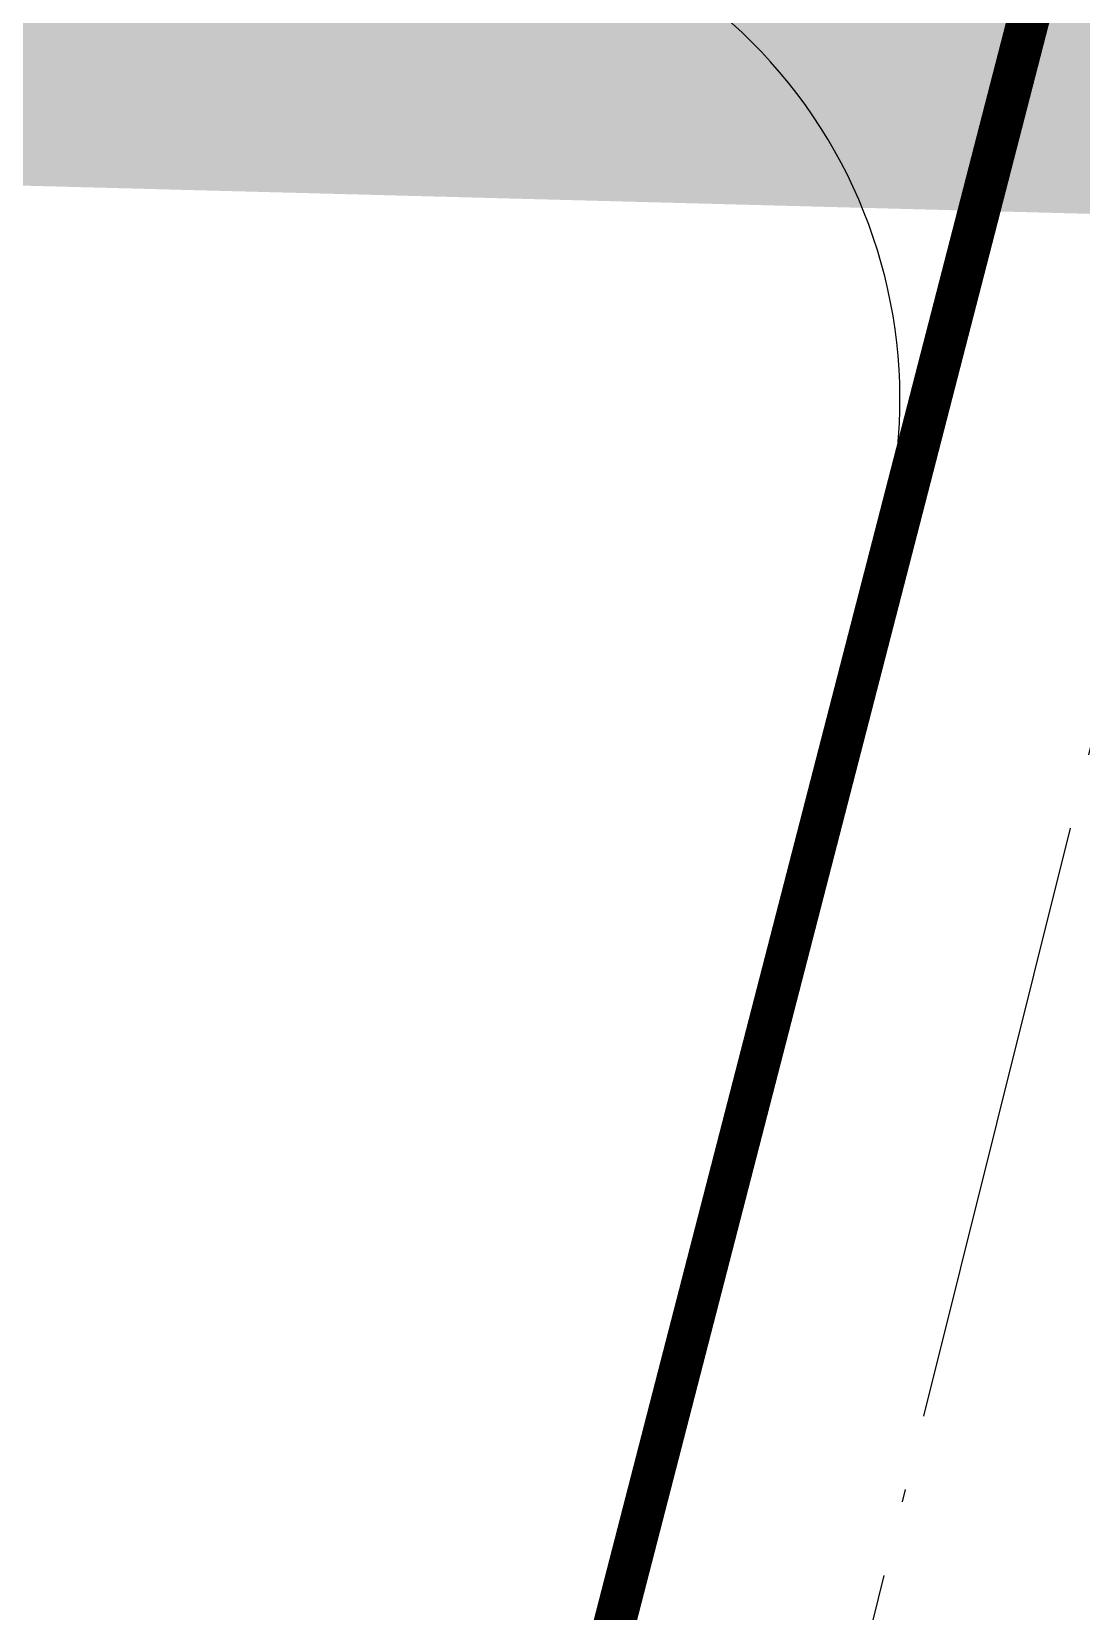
# Model space of a CAD drawing. Extents: x 302512 to 1034855, y -184136 to 410364.
# Drawn here: x 434111 to 446590, y -32685 to -13910 of the extents above; entities that cross this region are included whole.
import ezdxf

# ---------------------------------------------------------------- set-up
doc = ezdxf.new("R2010")
doc.units = 0
doc.header["$MEASUREMENT"] = 0
doc.linetypes.add('ACAD_ISO04W100', pattern=[30.5, 24, -3, 0.5, -3])
doc.linetypes.add('DASHED2', pattern=[0.375, 0.25, -0.125])
for name, color, linetype in [('PUB_TEXT', 7, 'Continuous'), ('WZ', 2, 'Continuous'), ('红线', 20, 'Continuous'), ('道路线', 161, 'Continuous')]:
    doc.layers.add(name, color=color, linetype=linetype)

msp = doc.modelspace()

# ---------------------------------------------------------------- hatches: boundary and pattern name
at = {"linetype": 'ByBlock', "lineweight": 5}
h = msp.add_hatch(color=256, dxfattribs=at)
h.paths.add_polyline_path([(449237.8332280766, -10247.49772148626), (447442.2985553395, -10200.03156494396), (447475.0090455662, -8962.66955118673), (449270.5437183033, -9010.13570772903)], flags=16)
h.paths.add_polyline_path([(446474.5732798229, -11002.26743065612), (448197.9207322251, -14686.67290019291), (450305.0522746693, -11103.52869772213)], flags=17)
edge = h.paths.add_edge_path()
edge.add_line((499629.4636816632, -17475.1051760246), (302511.8760555636, -12264.17027913826))
edge.add_line((449253.6531622063, -8001.501545720268), (445943.9728309761, -133199.0362653066))

# ---------------------------------------------------------------- linework, layer by layer
at = {"layer": 'PUB_TEXT', "linetype": 'DASHED2', "ltscale": 11501}
msp.add_lwpolyline([(608006.7835329424, -19167.4472294827, 500, 500, 0), (599136.7835329424, -17197.4472294827, 500, 500, 0), (598126.7835329424, -21247.4472294827, 500, 500, 0), (572296.7835329424, -9157.4472294827, 500, 500, 0), (560516.7835329424, -5577.447229482699, 500, 500, 0), (531276.7835329424, -7547.447229482699, 500, 500, 0), (511806.7835329424, -11707.4472294827, 500, 500, 0), (488906.7835329424, -9117.4472294827, 500, 500, 0), (483536.7835329424, -7917.447229482699, 500, 500, 0), (457916.7835329424, 72.55277051730081, 500, 500, 0), (449616.7835329424, 402.5527705173008, 500, 500, 0), (431476.7835329424, -69887.4472294827, 500, 500, 0), (494626.7835329424, -111807.4472294827, 500, 500, 0), (518426.7835329424, -129957.4472294827, 500, 500, 0), (548476.7835329424, -156867.4472294827, 500, 500, 0), (627906.7835329424, -164037.4472294827, 500, 500, 0)], format="xyseb", dxfattribs=at)
at = {"layer": 'WZ'}
msp.add_arc((438433.8000323426, -18280.07607644098), 6000, 346.3809553135229, 85.05625204468386, dxfattribs=at)
msp.add_open_spline([(438950.8659534107, -12302.39736031042), (438833.744467343, -12292.26641618507), (436347.4364845406, -12080.64542105095), (431629.6131078254, -11822.89469542401), (424168.1424302708, -11570.30126302736), (418127.4993793021, -13882.55764919566), (414450.8278109084, -15668.01262736367), (413255.315060402, -16248.57419020729)], degree=3, knots=[9282.23190578746, 9282.23190578746, 9282.23190578746, 9282.23190578746, 9635.411921119929, 16779.32224952016, 23492.45892737243, 31785.13446204056, 35780.84778183929, 35780.84778183929, 35780.84778183929, 35780.84778183929], dxfattribs=at)
at = {"layer": '红线', "linetype": 'ACAD_ISO04W100', "ltscale": 300}
msp.add_lwpolyline([(450881.0983727355, -5620.913137387019), (443713.8997558702, -34380.09461581695, 0.4256133479045488), (453842.4528967554, -48636.84445918025, 0.3716573154626005)], format="xyb", dxfattribs=at)
at = {"layer": '道路线'}
msp.add_line((444265.0967568408, -19692.86711227195), (441027.3019018476, -32684.87902666023), dxfattribs=at)

doc.saveas('drawing.dxf')
